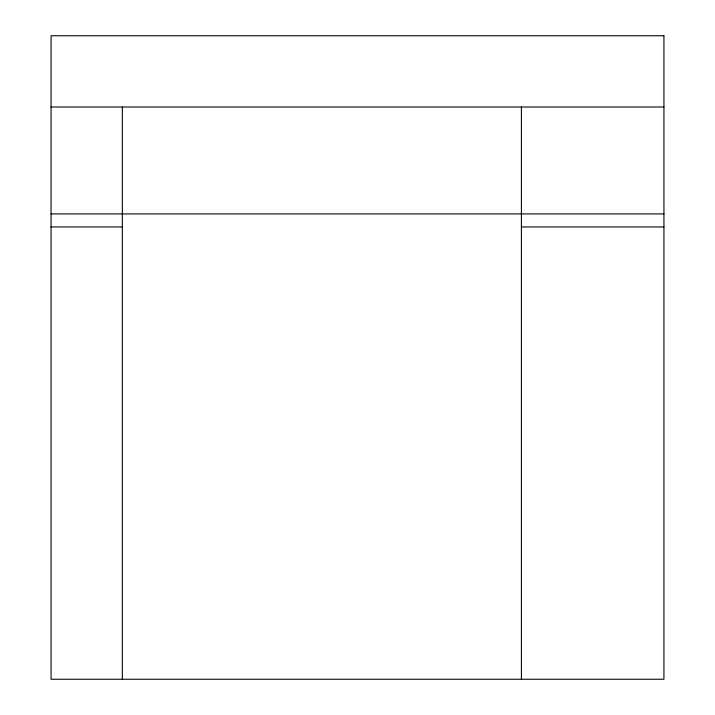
<?xml version="1.0" encoding="UTF-8"?>
<svg xmlns="http://www.w3.org/2000/svg" width="715" height="715" viewBox="0 0 715 715"><rect width="100%" height="100%" fill="white"/><g stroke="black" fill="none" stroke-linecap="round" stroke-linejoin="round"><path stroke-width="1.07" d="M51.069 107.009L663.931 107.009M51.069 213.91L663.931 213.91M51.069 226.95L122.337 226.95M521.405 226.95L663.931 226.95M521.405 107.009L521.405 679.25M122.337 107.009L122.337 679.25M663.931 35.75L51.069 35.75L51.069 679.25L663.931 679.25L663.931 35.75"/></g></svg>
